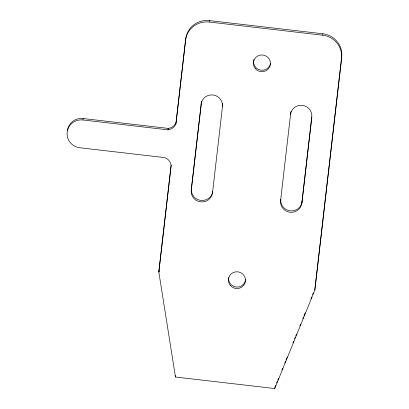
<?xml version="1.0" encoding="UTF-8"?>
<svg xmlns="http://www.w3.org/2000/svg" width="409" height="409" viewBox="0 0 409 409"><rect width="100%" height="100%" fill="white"/><g stroke="black" fill="none" stroke-linecap="round" stroke-linejoin="round"><path stroke-width="0.61" d="M158.825 272.026L171.115 165.389A9.637 9.438 7.8 0 0 164.822 157.623L79.729 147.741A14.279 13.983 7.8 0 1 67.153 132.204A14.279 13.983 7.8 0 1 82.935 119.965L83.129 118.528L168.222 128.411A9.637 9.438 7.8 0 0 176.11 122.291L185.717 38.957A21.416 20.971 7.8 0 1 209.393 20.593L322.844 33.773A21.416 20.971 7.8 0 1 341.719 57.076L314.823 290.145L274.741 388.55L175.466 377.021L158.825 272.026L171.161 165.226M82.935 119.965L168.022 129.847A9.637 9.438 7.8 0 0 175.916 123.722L185.717 38.957M191.243 190.251L201.366 102.705L191.243 190.251A10.706 10.486 7.8 0 0 195.522 199.889C199.347 202.634 204.802 202.583 208.554 199.725A10.706 10.486 7.8 0 0 212.516 192.721L212.711 191.284A10.706 10.486 7.8 0 1 208.748 198.288C204.996 201.151 199.546 201.202 195.717 198.452A10.706 10.486 7.8 0 1 191.438 188.815M212.516 192.721L222.639 105.174A10.706 10.486 7.8 0 0 222.695 103.528M311.837 116.816L301.862 203.099A10.706 10.486 7.8 0 1 290.027 212.276A10.706 10.486 7.8 0 1 280.589 200.625L290.712 113.078A10.706 10.486 7.8 0 1 291.029 111.463M301.862 203.099L311.786 116.984A10.706 10.486 7.8 0 0 302.353 105.333A10.706 10.486 7.8 0 0 290.513 114.515L290.712 113.078M314.823 290.145L341.719 57.076M168.022 129.847L168.222 128.411M175.916 123.722L176.049 122.766M185.522 40.389A21.416 20.971 7.8 0 1 209.193 22.03L209.393 20.593M175.466 377.021L175.66 375.585M222.639 105.174L222.44 106.611A10.706 10.486 7.8 0 0 213.007 94.954L210.211 94.99A10.706 10.486 7.8 0 0 201.167 104.137M280.589 200.625L280.789 199.193A10.706 10.486 7.8 0 0 290.221 210.845A10.706 10.486 7.8 0 0 302.057 201.663M341.52 58.507A21.416 20.971 7.8 0 0 322.65 35.205L322.844 33.773M274.741 388.55L274.868 387.594M274.935 387.113L275.656 385.35M276.617 382.993L277.338 381.224M277.818 380.043L278.539 378.279M281.898 370.027L282.619 368.258M284.776 362.957L285.497 361.188M285.978 360.012L287.179 357.062M292.941 342.921L293.657 341.152M294.618 338.795L295.339 337.031M295.819 335.85L296.54 334.081M299.899 325.835L300.62 324.066M302.778 318.764L303.498 316.995M303.979 315.814L305.18 312.87M310.942 298.728L311.663 296.96M312.619 294.603L313.34 292.834M209.193 22.03L322.65 35.205M159.019 270.589L159.219 271.847M67.347 130.773A14.279 13.983 7.8 0 1 83.129 118.528M201.443 102.163A10.706 10.486 7.8 0 1 201.683 101.089M270.543 63.436A8.569 8.39 7.8 0 1 260.881 70.2A8.569 8.39 7.8 0 1 253.606 60.915M253.687 60.379A8.569 8.39 7.8 0 1 253.958 59.31M245.635 279.705A8.569 8.39 7.8 0 1 236.167 287.052A8.569 8.39 7.8 0 1 228.621 277.731M255.226 68.533A8.569 8.39 7.8 0 0 269.889 66.452A8.569 8.39 7.8 0 0 260.645 55.036A8.569 8.39 7.8 0 0 255.226 68.533M230.236 285.349A8.569 8.39 7.8 0 0 244.904 283.263A8.569 8.39 7.8 0 0 235.656 271.847A8.569 8.39 7.8 0 0 230.236 285.349"/></g></svg>
